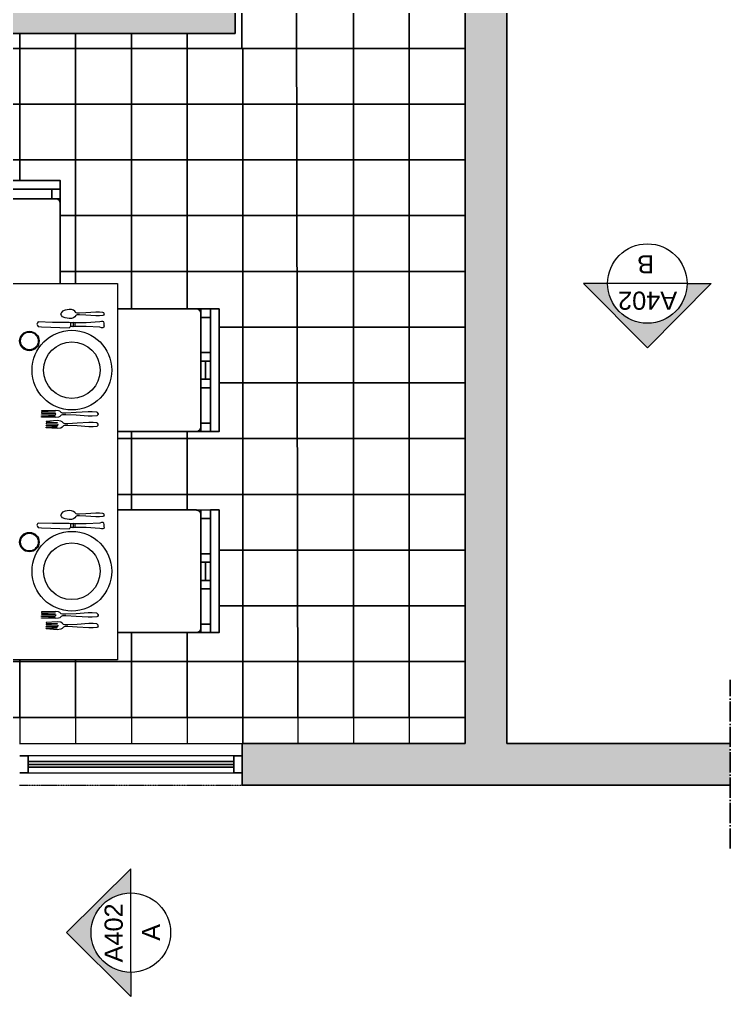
# Model space of a CAD drawing. Header units: millimetres. Extents: x 1189 to 4193, y -188 to 4789.
# Drawn here: x 3097.8 to 3352.8, y 1154.3 to 1504.8 of the extents above; entities that cross this region are included whole.
import ezdxf

# ---------------------------------------------------------------- set-up
doc = ezdxf.new("R2010")
doc.units = ezdxf.units.MM
doc.header["$LTSCALE"] = 0.3
doc.linetypes.add('ACAD_ISO04W100', pattern=[30, 24, -3, 0, -3])
doc.linetypes.add('HIDDEN', pattern=[0.375, 0.25, -0.125])
for name, color, linetype, lineweight in [('A-ANNO-DIMS_Num_Penna__3', 3, 'Continuous', 18), ('A-ANNO-TEXT_Num_Penna__3', 3, 'Continuous', 18), ('A-FLOR-OVHD', 3, 'HIDDEN', 18), ('A-FURN', 7, 'Continuous', 18), ('A-GLAZ-FULL', 4, 'Continuous', 25), ('ACCESSORI', 2, 'Continuous', 13), ('ACCESSORI - furniture', 6, 'Continuous', 9), ('VITI', 1, 'Continuous', 18)]:
    doc.layers.add(name, color=color, linetype=linetype, lineweight=lineweight)
doc.layers.add('Layer1', color=1, linetype='Continuous')
doc.layers.add('mura', color=5, linetype='Continuous')
doc.styles.add('GENERATED_STYLE_1', font='arial.ttf')

msp = doc.modelspace()

# ---------------------------------------------------------------- hatches: boundary and pattern name
at = {"true_color": 0x939598}
h = msp.add_hatch(color=252, dxfattribs=at)
h.dxf.hatch_style = 1
h.paths.add_polyline_path([(3175.17, 1509.8), (2952.92, 1509.8), (2952.92, 1499.8), (3175.17, 1499.8), (3175.17, 1501.34)])
h = msp.add_hatch(color=252, dxfattribs=at)
h.dxf.hatch_style = 1
h.paths.add_polyline_path([(3352.69, 1245.09), (3272.56, 1245.09), (3272.56, 1509.8), (3257.58, 1509.8), (3257.58, 1364.96), (3257.58, 1354.45), (3257.58, 1245.09), (3177.67, 1245.09), (3177.67, 1230.11), (3257.58, 1230.11), (3272.57, 1230.11), (3352.69, 1230.11)])
at = {"layer": 'A-ANNO-DIMS_Num_Penna__3', "linetype": 'Continuous', "lineweight": 18}
for points in [[(3345.85, 1410.09), (3337.21, 1410.09, -1), (3308.71, 1410.09), (3300.07, 1410.09), (3322.96, 1387.07)], [(3137.72, 1154.32), (3137.72, 1162.96, -1), (3137.72, 1191.47), (3137.72, 1200.11), (3114.69, 1177.22)]]:
    msp.add_hatch(color=3, dxfattribs=at).paths.add_polyline_path(points)

# ---------------------------------------------------------------- linework, layer by layer
for p, q in [((3110.9, 1440.46), (3071.45, 1440.46)), ((3112.42, 1439.07), (3112.42, 1440.46)), ((3112.42, 1410.09), (3112.42, 1438.94)), ((3161.29, 1400.99), (3132.92, 1400.99)), ((3166.25, 1401.02), (3161.38, 1400.99)), ((3162.82, 1399.47), (3162.81, 1401)), ((3162.82, 1397.96), (3162.82, 1399.47)), ((3166.25, 1401.02), (3166.25, 1397.96)), ((3166.25, 1397.96), (3162.82, 1397.96)), ((3162.82, 1358.51), (3162.82, 1397.96)), ((3164.53, 1382.25), (3164.53, 1375.73)), ((3132.92, 1356.99), (3161.29, 1356.99)), ((3161.43, 1357), (3162.82, 1357)), ((3161.29, 1328.85), (3132.92, 1328.85)), ((3166.25, 1328.88), (3161.38, 1328.84)), ((3162.82, 1327.32), (3162.81, 1328.85)), ((3166.25, 1328.88), (3166.25, 1325.82)), ((3162.82, 1325.82), (3162.82, 1327.32)), ((3166.25, 1325.82), (3162.82, 1325.82)), ((3162.82, 1286.37), (3162.82, 1325.82)), ((3164.53, 1310.1), (3164.53, 1303.59)), ((3132.92, 1284.85), (3161.29, 1284.85)), ((3161.43, 1284.85), (3162.82, 1284.85))]:
    msp.add_line(p, q)
for points in [[(3068.39, 1447.01), (3112.42, 1447.01), (3112.42, 1443.89), (3068.39, 1443.89)], [(3112.42, 1443.89), (3109.36, 1443.89), (3109.36, 1440.46), (3112.42, 1440.46)], [(3169.36, 1401.02), (3169.36, 1356.99), (3166.25, 1356.99), (3166.25, 1401.02)], [(3166.25, 1382.25), (3166.25, 1385.31), (3162.82, 1385.31), (3162.82, 1382.25)], [(3166.25, 1375.73), (3166.25, 1372.67), (3162.82, 1372.67), (3162.82, 1375.73)], [(3166.25, 1356.99), (3166.25, 1360.05), (3162.82, 1360.05), (3162.82, 1356.99)], [(3169.36, 1328.88), (3169.36, 1284.85), (3166.25, 1284.85), (3166.25, 1328.88)], [(3166.25, 1310.1), (3166.25, 1313.17), (3162.82, 1313.17), (3162.82, 1310.1)], [(3166.25, 1303.59), (3166.25, 1300.53), (3162.82, 1300.53), (3162.82, 1303.59)], [(3166.25, 1284.85), (3166.25, 1287.91), (3162.82, 1287.91), (3162.82, 1284.85)]]:
    msp.add_lwpolyline(points, close=True)
for centre, start, end in [((3110.9, 1438.94), 0, 90), ((3161.29, 1399.47), 0, 90), ((3161.29, 1358.51), 270, 0), ((3161.29, 1327.32), 360, 90), ((3161.29, 1286.37), 270, 0)]:
    msp.add_arc(centre, 1.52, start, end)
at = {"layer": 'A-ANNO-DIMS_Num_Penna__3', "color": 3, "linetype": 'Continuous', "lineweight": 18}
for p, q in [((3308.71, 1410.09), (3300.07, 1410.09)), ((3300.07, 1410.09), (3322.96, 1387.07)), ((3337.21, 1410.09), (3308.71, 1410.09)), ((3345.85, 1410.09), (3322.96, 1387.07)), ((3337.21, 1410.09), (3345.85, 1410.09)), ((3137.72, 1200.11), (3114.69, 1177.22)), ((3137.72, 1191.47), (3137.72, 1200.11)), ((3137.72, 1162.96), (3137.72, 1191.47)), ((3137.72, 1154.32), (3114.69, 1177.22)), ((3137.72, 1162.96), (3137.72, 1154.32))]:
    msp.add_line(p, q, dxfattribs=at)
for centre in [(3322.96, 1410.09), (3137.72, 1177.22)]:
    msp.add_circle(centre, 14.25, dxfattribs=at)
at = {"layer": 'A-FLOR-OVHD', "linetype": 'ByBlock'}
msp.add_line((3097.76, 1245.09), (3177.67, 1245.09), dxfattribs=at)
at = {"layer": 'A-FLOR-OVHD'}
msp.add_line((3097.76, 1230.11), (3177.67, 1230.11), dxfattribs=at)
at = {"layer": 'A-FURN'}
for p, q in [((3047.92, 1410.09), (3132.92, 1410.09)), ((3132.92, 1410.09), (3132.92, 1275.09)), ((3132.92, 1275.09), (3047.92, 1275.09))]:
    msp.add_line(p, q, dxfattribs=at)
at = {"layer": 'A-GLAZ-FULL'}
for p, q in [((3100.9, 1240.6), (3097.9, 1240.6)), ((3100.76, 1238.6), (3174.68, 1238.6)), ((3100.76, 1237.6), (3174.68, 1237.6)), ((3174.68, 1240.6), (3177.67, 1240.6)), ((3100.9, 1234.61), (3097.9, 1234.61)), ((3100.76, 1236.6), (3174.68, 1236.6)), ((3174.68, 1234.61), (3177.67, 1234.61))]:
    msp.add_line(p, q, dxfattribs=at)
at = {"layer": 'A-GLAZ-FULL', "ltscale": 0.001}
for p, q in [((3100.9, 1234.61), (3100.9, 1240.6)), ((3174.68, 1234.61), (3174.68, 1240.6))]:
    msp.add_line(p, q, dxfattribs=at)
at = {"layer": 'ACCESSORI', "linetype": 'ByBlock'}
for p, q in [((3112.85, 1399.74), (3112.62, 1399.17)), ((3112.85, 1398.6), (3112.62, 1399.17)), ((3113.27, 1400.16), (3112.85, 1399.74)), ((3113.27, 1398.18), (3112.85, 1398.6)), ((3114.2, 1400.54), (3113.27, 1400.16)), ((3115.58, 1400.8), (3114.2, 1400.54)), ((3116.44, 1400.74), (3115.58, 1400.8)), ((3117.15, 1400.5), (3116.44, 1400.74)), ((3117.68, 1400.14), (3117.15, 1400.5)), ((3117.98, 1399.72), (3117.68, 1400.14)), ((3117.98, 1398.61), (3117.68, 1398.2)), ((3118.12, 1399.58), (3117.98, 1399.72)), ((3118.12, 1398.75), (3117.98, 1398.61)), ((3118.53, 1399.44), (3118.12, 1399.58)), ((3118.53, 1398.9), (3118.12, 1398.75)), ((3119.32, 1399.44), (3118.53, 1399.44)), ((3119.32, 1398.9), (3118.53, 1398.9)), ((3121.57, 1399.57), (3119.32, 1399.44)), ((3121.57, 1398.77), (3119.32, 1398.9)), ((3125.18, 1399.83), (3121.57, 1399.57)), ((3125.18, 1398.5), (3121.57, 1398.77)), ((3126.53, 1399.85), (3125.18, 1399.83)), ((3126.53, 1398.49), (3125.18, 1398.5)), ((3127.72, 1399.73), (3126.53, 1399.85)), ((3127.72, 1398.61), (3126.53, 1398.49)), ((3128.04, 1399.6), (3127.72, 1399.73)), ((3128.04, 1398.74), (3127.72, 1398.61)), ((3128.17, 1399.33), (3128.04, 1399.6)), ((3128.17, 1399.01), (3128.04, 1398.74)), ((3128.17, 1399.01), (3128.17, 1399.33)), ((3104.2, 1395.99), (3104.04, 1395.52)), ((3104.04, 1395.52), (3104.2, 1395.04)), ((3104.52, 1396.31), (3104.2, 1395.99)), ((3104.2, 1395.04), (3104.52, 1394.72)), ((3109.6, 1396.15), (3104.52, 1396.31)), ((3115.63, 1396.15), (3109.6, 1396.15)), ((3114.2, 1397.8), (3113.27, 1398.18)), ((3115.58, 1397.54), (3114.2, 1397.8)), ((3116.44, 1397.6), (3115.58, 1397.54)), ((3116.11, 1395.99), (3115.63, 1396.15)), ((3116.11, 1395.99), (3116.11, 1394.72)), ((3116.74, 1395.99), (3116.11, 1395.99)), ((3117.15, 1397.84), (3116.44, 1397.6)), ((3117.06, 1396.15), (3116.74, 1395.99)), ((3117.06, 1396.15), (3117.06, 1394.56)), ((3117.7, 1395.99), (3117.06, 1396.15)), ((3117.68, 1398.2), (3117.15, 1397.84)), ((3117.7, 1394.72), (3117.7, 1395.99)), ((3121.66, 1395.99), (3117.7, 1395.99)), ((3126.59, 1396.31), (3121.66, 1395.99)), ((3127.22, 1396.47), (3126.59, 1396.31)), ((3127.7, 1396.47), (3127.22, 1396.47)), ((3128.01, 1396.31), (3127.7, 1396.47)), ((3128.17, 1395.83), (3128.01, 1396.31)), ((3128.17, 1394.88), (3128.01, 1394.41)), ((3128.17, 1394.88), (3128.17, 1395.83)), ((3104.52, 1394.72), (3105.63, 1394.56)), ((3105.63, 1394.56), (3115.63, 1394.25)), ((3115.63, 1394.25), (3116.11, 1394.72)), ((3116.74, 1394.72), (3116.11, 1394.72)), ((3117.06, 1394.56), (3116.74, 1394.72)), ((3117.7, 1394.72), (3117.06, 1394.56)), ((3121.66, 1394.72), (3117.7, 1394.72)), ((3126.59, 1394.41), (3121.66, 1394.72)), ((3127.22, 1394.25), (3126.59, 1394.41)), ((3127.7, 1394.25), (3127.22, 1394.25)), ((3128.01, 1394.41), (3127.7, 1394.25)), ((3110.55, 1364.56), (3105.63, 1364.4)), ((3105.63, 1364.4), (3105.63, 1364.24)), ((3105.63, 1364.24), (3110.55, 1364.08)), ((3110.55, 1363.93), (3105.63, 1363.77)), ((3105.63, 1363.77), (3105.63, 1363.61)), ((3105.63, 1363.61), (3110.71, 1363.45)), ((3111.82, 1364.4), (3110.55, 1364.56)), ((3110.55, 1364.08), (3110.55, 1363.93)), ((3110.71, 1363.45), (3110.87, 1363.29)), ((3112.3, 1364.24), (3111.82, 1364.4)), ((3112.77, 1363.77), (3112.3, 1364.24)), ((3113.25, 1363.61), (3112.77, 1363.77)), ((3114.36, 1363.61), (3113.25, 1363.61)), ((3118.17, 1363.77), (3114.36, 1363.61)), ((3122.46, 1364.08), (3118.17, 1363.77)), ((3123.89, 1364.08), (3122.46, 1364.08)), ((3125.47, 1363.93), (3123.89, 1364.08)), ((3125.79, 1363.77), (3125.47, 1363.93)), ((3125.95, 1363.45), (3125.79, 1363.77)), ((3125.95, 1363.13), (3125.95, 1363.45)), ((3125.95, 1363.45), (3125.95, 1363.13)), ((3105.63, 1362.97), (3110.71, 1363.13)), ((3105.63, 1362.81), (3105.63, 1362.97)), ((3110.55, 1362.66), (3105.63, 1362.81)), ((3105.63, 1362.34), (3110.55, 1362.5)), ((3105.63, 1362.18), (3105.63, 1362.34)), ((3110.55, 1362.02), (3105.63, 1362.18)), ((3111.35, 1360.91), (3107.38, 1360.59)), ((3107.38, 1360.59), (3107.38, 1360.43)), ((3107.38, 1360.43), (3111.35, 1360.27)), ((3111.35, 1360.12), (3107.38, 1359.96)), ((3107.38, 1359.96), (3107.38, 1359.8)), ((3110.55, 1362.5), (3110.55, 1362.66)), ((3111.82, 1362.18), (3110.55, 1362.02)), ((3110.71, 1363.13), (3110.87, 1363.29)), ((3112.62, 1360.75), (3111.35, 1360.91)), ((3111.35, 1360.27), (3111.35, 1360.12)), ((3112.3, 1362.34), (3111.82, 1362.18)), ((3112.77, 1362.81), (3112.3, 1362.34)), ((3113.09, 1360.43), (3112.62, 1360.75)), ((3113.25, 1362.97), (3112.77, 1362.81)), ((3113.57, 1359.96), (3113.09, 1360.43)), ((3114.36, 1362.97), (3113.25, 1362.97)), ((3114.04, 1359.8), (3113.57, 1359.96)), ((3118.17, 1362.81), (3114.36, 1362.97)), ((3118.49, 1359.96), (3115.16, 1359.8)), ((3122.46, 1362.5), (3118.17, 1362.81)), ((3122.62, 1360.27), (3118.49, 1359.96)), ((3123.89, 1362.5), (3122.46, 1362.5)), ((3124.2, 1360.27), (3122.62, 1360.27)), ((3125.47, 1362.66), (3123.89, 1362.5)), ((3125.47, 1360.12), (3124.2, 1360.27)), ((3125.79, 1362.81), (3125.47, 1362.66)), ((3125.79, 1359.96), (3125.47, 1360.12)), ((3125.95, 1363.13), (3125.79, 1362.81)), ((3125.95, 1359.64), (3125.79, 1359.96)), ((3107.38, 1359.8), (3111.5, 1359.64)), ((3107.38, 1359.16), (3111.5, 1359.32)), ((3107.38, 1359), (3107.38, 1359.16)), ((3111.35, 1358.85), (3107.38, 1359)), ((3107.38, 1358.53), (3111.35, 1358.69)), ((3107.38, 1358.37), (3107.38, 1358.53)), ((3111.35, 1358.05), (3107.38, 1358.37)), ((3111.35, 1358.69), (3111.35, 1358.85)), ((3112.62, 1358.21), (3111.35, 1358.05)), ((3111.5, 1359.64), (3111.66, 1359.48)), ((3111.5, 1359.32), (3111.66, 1359.48)), ((3113.09, 1358.53), (3112.62, 1358.21)), ((3113.57, 1359), (3113.09, 1358.53)), ((3114.04, 1359.16), (3113.57, 1359)), ((3115.16, 1359.8), (3114.04, 1359.8)), ((3115.16, 1359.16), (3114.04, 1359.16)), ((3118.49, 1359), (3115.16, 1359.16)), ((3122.62, 1358.69), (3118.49, 1359)), ((3124.2, 1358.69), (3122.62, 1358.69)), ((3125.47, 1358.85), (3124.2, 1358.69)), ((3125.79, 1359), (3125.47, 1358.85)), ((3125.95, 1359.32), (3125.79, 1359)), ((3125.95, 1359.32), (3125.95, 1359.64)), ((3114.2, 1328.39), (3113.27, 1328.02)), ((3115.58, 1328.65), (3114.2, 1328.39)), ((3116.44, 1328.59), (3115.58, 1328.65)), ((3117.15, 1328.36), (3116.44, 1328.59)), ((3117.68, 1327.99), (3117.15, 1328.36)), ((3112.85, 1327.59), (3112.62, 1327.02)), ((3112.85, 1326.46), (3112.62, 1327.02)), ((3113.27, 1328.02), (3112.85, 1327.59)), ((3113.27, 1326.03), (3112.85, 1326.46)), ((3114.2, 1325.66), (3113.27, 1326.03)), ((3115.58, 1325.4), (3114.2, 1325.66)), ((3116.44, 1325.46), (3115.58, 1325.4)), ((3117.15, 1325.69), (3116.44, 1325.46)), ((3117.68, 1326.06), (3117.15, 1325.69)), ((3117.98, 1327.58), (3117.68, 1327.99)), ((3117.98, 1326.47), (3117.68, 1326.06)), ((3118.12, 1327.44), (3117.98, 1327.58)), ((3118.12, 1326.61), (3117.98, 1326.47)), ((3118.53, 1327.3), (3118.12, 1327.44)), ((3118.53, 1326.75), (3118.12, 1326.61)), ((3119.32, 1327.3), (3118.53, 1327.3)), ((3119.32, 1326.75), (3118.53, 1326.75)), ((3121.57, 1327.42), (3119.32, 1327.3)), ((3121.57, 1326.63), (3119.32, 1326.75)), ((3125.18, 1327.69), (3121.57, 1327.42)), ((3125.18, 1326.36), (3121.57, 1326.63)), ((3126.53, 1327.7), (3125.18, 1327.69)), ((3126.53, 1326.35), (3125.18, 1326.36)), ((3127.72, 1327.58), (3126.53, 1327.7)), ((3127.72, 1326.46), (3126.53, 1326.35)), ((3128.04, 1327.45), (3127.72, 1327.58)), ((3128.04, 1326.6), (3127.72, 1326.46)), ((3128.17, 1327.18), (3128.04, 1327.45)), ((3128.17, 1326.87), (3128.04, 1326.6)), ((3128.17, 1326.87), (3128.17, 1327.18)), ((3104.2, 1323.85), (3104.04, 1323.37)), ((3104.04, 1323.37), (3104.2, 1322.9)), ((3104.52, 1324.17), (3104.2, 1323.85)), ((3104.2, 1322.9), (3104.52, 1322.58)), ((3109.6, 1324.01), (3104.52, 1324.17)), ((3104.52, 1322.58), (3105.63, 1322.42)), ((3105.63, 1322.42), (3115.63, 1322.1)), ((3115.63, 1324.01), (3109.6, 1324.01)), ((3116.11, 1323.85), (3115.63, 1324.01)), ((3115.63, 1322.1), (3116.11, 1322.58)), ((3116.11, 1323.85), (3116.11, 1322.58)), ((3116.74, 1323.85), (3116.11, 1323.85)), ((3116.74, 1322.58), (3116.11, 1322.58)), ((3117.06, 1324.01), (3116.74, 1323.85)), ((3117.06, 1322.42), (3116.74, 1322.58)), ((3117.06, 1324.01), (3117.06, 1322.42)), ((3117.7, 1323.85), (3117.06, 1324.01)), ((3117.7, 1322.58), (3117.06, 1322.42)), ((3117.7, 1322.58), (3117.7, 1323.85)), ((3121.66, 1323.85), (3117.7, 1323.85)), ((3121.66, 1322.58), (3117.7, 1322.58)), ((3126.59, 1324.17), (3121.66, 1323.85)), ((3126.59, 1322.26), (3121.66, 1322.58)), ((3127.22, 1324.33), (3126.59, 1324.17)), ((3127.22, 1322.1), (3126.59, 1322.26)), ((3127.7, 1324.33), (3127.22, 1324.33)), ((3127.7, 1322.1), (3127.22, 1322.1)), ((3128.01, 1324.17), (3127.7, 1324.33)), ((3128.01, 1322.26), (3127.7, 1322.1)), ((3128.17, 1323.69), (3128.01, 1324.17)), ((3128.17, 1322.74), (3128.01, 1322.26)), ((3128.17, 1322.74), (3128.17, 1323.69)), ((3110.55, 1292.42), (3105.63, 1292.26)), ((3105.63, 1292.26), (3105.63, 1292.1)), ((3105.63, 1292.1), (3110.55, 1291.94)), ((3110.55, 1291.78), (3105.63, 1291.62)), ((3105.63, 1291.62), (3105.63, 1291.46)), ((3105.63, 1291.46), (3110.71, 1291.31)), ((3105.63, 1290.83), (3110.71, 1290.99)), ((3105.63, 1290.67), (3105.63, 1290.83)), ((3110.55, 1290.51), (3105.63, 1290.67)), ((3105.63, 1290.19), (3110.55, 1290.35)), ((3105.63, 1290.04), (3105.63, 1290.19)), ((3110.55, 1289.88), (3105.63, 1290.04)), ((3111.82, 1292.26), (3110.55, 1292.42)), ((3110.55, 1291.94), (3110.55, 1291.78)), ((3110.55, 1290.35), (3110.55, 1290.51)), ((3111.82, 1290.04), (3110.55, 1289.88)), ((3110.71, 1291.31), (3110.87, 1291.15)), ((3110.71, 1290.99), (3110.87, 1291.15)), ((3112.3, 1292.1), (3111.82, 1292.26)), ((3112.3, 1290.19), (3111.82, 1290.04)), ((3112.77, 1291.62), (3112.3, 1292.1)), ((3112.77, 1290.67), (3112.3, 1290.19)), ((3113.25, 1291.46), (3112.77, 1291.62)), ((3113.25, 1290.83), (3112.77, 1290.67)), ((3114.36, 1291.46), (3113.25, 1291.46)), ((3114.36, 1290.83), (3113.25, 1290.83)), ((3118.17, 1291.62), (3114.36, 1291.46)), ((3118.17, 1290.67), (3114.36, 1290.83)), ((3122.46, 1291.94), (3118.17, 1291.62)), ((3122.46, 1290.35), (3118.17, 1290.67)), ((3123.89, 1291.94), (3122.46, 1291.94)), ((3123.89, 1290.35), (3122.46, 1290.35)), ((3125.47, 1291.78), (3123.89, 1291.94)), ((3125.47, 1290.51), (3123.89, 1290.35)), ((3125.79, 1291.62), (3125.47, 1291.78)), ((3125.79, 1290.67), (3125.47, 1290.51)), ((3125.95, 1291.31), (3125.79, 1291.62)), ((3125.95, 1290.99), (3125.79, 1290.67)), ((3125.95, 1290.99), (3125.95, 1291.31)), ((3125.95, 1291.31), (3125.95, 1290.99)), ((3111.35, 1288.77), (3107.38, 1288.45)), ((3107.38, 1288.45), (3107.38, 1288.29)), ((3107.38, 1288.29), (3111.35, 1288.13)), ((3111.35, 1287.97), (3107.38, 1287.81)), ((3107.38, 1287.81), (3107.38, 1287.65)), ((3107.38, 1287.65), (3111.5, 1287.5)), ((3107.38, 1287.02), (3111.5, 1287.18)), ((3107.38, 1286.86), (3107.38, 1287.02)), ((3111.35, 1286.7), (3107.38, 1286.86)), ((3107.38, 1286.38), (3111.35, 1286.54)), ((3107.38, 1286.23), (3107.38, 1286.38)), ((3112.62, 1288.61), (3111.35, 1288.77)), ((3111.35, 1288.13), (3111.35, 1287.97)), ((3111.35, 1286.54), (3111.35, 1286.7)), ((3111.5, 1287.5), (3111.66, 1287.34)), ((3111.5, 1287.18), (3111.66, 1287.34)), ((3113.09, 1288.29), (3112.62, 1288.61)), ((3113.09, 1286.38), (3112.62, 1286.07)), ((3113.57, 1287.81), (3113.09, 1288.29)), ((3113.57, 1286.86), (3113.09, 1286.38)), ((3114.04, 1287.65), (3113.57, 1287.81)), ((3114.04, 1287.02), (3113.57, 1286.86)), ((3115.16, 1287.65), (3114.04, 1287.65)), ((3115.16, 1287.02), (3114.04, 1287.02)), ((3118.49, 1287.81), (3115.16, 1287.65)), ((3118.49, 1286.86), (3115.16, 1287.02)), ((3122.62, 1288.13), (3118.49, 1287.81)), ((3122.62, 1286.54), (3118.49, 1286.86)), ((3124.2, 1288.13), (3122.62, 1288.13)), ((3124.2, 1286.54), (3122.62, 1286.54)), ((3125.47, 1287.97), (3124.2, 1288.13)), ((3125.47, 1286.7), (3124.2, 1286.54)), ((3125.79, 1287.81), (3125.47, 1287.97)), ((3125.79, 1286.86), (3125.47, 1286.7)), ((3125.95, 1287.5), (3125.79, 1287.81)), ((3125.95, 1287.18), (3125.79, 1286.86)), ((3125.95, 1287.18), (3125.95, 1287.5)), ((3111.35, 1285.91), (3107.38, 1286.23)), ((3112.62, 1286.07), (3111.35, 1285.91))]:
    msp.add_line(p, q, dxfattribs=at)
for centre, radius in [((3101.34, 1389.48), 3.49), ((3101.34, 1389.48), 3.17), ((3116.58, 1379.01), 14.29), ((3116.58, 1379.01), 10.16), ((3101.34, 1317.34), 3.49), ((3101.34, 1317.34), 3.17), ((3116.58, 1306.86), 14.29), ((3116.58, 1306.86), 10.16)]:
    msp.add_circle(centre, radius, dxfattribs=at)
at = {"layer": 'ACCESSORI - furniture', "linetype": 'Continuous'}
for p, q in [((3174.68, 1240.6), (3100.9, 1240.6)), ((3100.9, 1234.61), (3174.68, 1234.61))]:
    msp.add_line(p, q, dxfattribs=at)
at = {"layer": 'Layer1', "linetype": 'Continuous'}
for p, q in [((3237.58, 1254.45), (3237.58, 1754.45)), ((3197.58, 1254.45), (3197.03, 1594.45)), ((3097.93, 1447.01), (3097.93, 1499.8)), ((3117.93, 1410.09), (3117.93, 1499.8)), ((3137.93, 1400.99), (3137.93, 1499.8)), ((3157.93, 1400.99), (3157.93, 1499.8)), ((2952.92, 1494.45), (3257.58, 1494.45)), ((3177.93, 1245.09), (3177.93, 1494.45)), ((2999.44, 1474.45), (3257.58, 1474.45)), ((2990.93, 1454.45), (3257.58, 1454.45))]:
    msp.add_line(p, q, dxfattribs=at)
at = {"layer": 'Layer1'}
for p, q in [((3177.58, 1514.45), (3177.58, 1494.45)), ((3217.58, 1514.45), (3217.58, 1494.45)), ((3217.58, 1514.45), (3217.58, 1494.45)), ((3217.58, 1494.45), (3217.58, 1474.45)), ((3217.58, 1494.45), (3217.58, 1474.45)), ((3217.58, 1474.45), (3217.58, 1454.45)), ((3217.58, 1474.45), (3217.58, 1454.45)), ((3217.58, 1454.45), (3217.58, 1434.45)), ((3217.58, 1454.45), (3217.58, 1434.45)), ((3117.93, 1434.45), (3112.42, 1434.45)), ((3117.93, 1434.45), (3112.42, 1434.45)), ((3137.93, 1434.45), (3117.93, 1434.45)), ((3137.93, 1434.45), (3117.93, 1434.45)), ((3157.93, 1434.45), (3137.93, 1434.45)), ((3157.93, 1434.45), (3137.93, 1434.45)), ((3177.93, 1434.45), (3157.93, 1434.45)), ((3177.93, 1434.45), (3157.93, 1434.45)), ((3197.58, 1434.45), (3177.58, 1434.45)), ((3197.58, 1434.45), (3177.58, 1434.45)), ((3217.58, 1434.45), (3197.58, 1434.45)), ((3217.58, 1434.45), (3197.58, 1434.45)), ((3217.58, 1434.45), (3217.58, 1414.45)), ((3237.58, 1434.45), (3217.58, 1434.45)), ((3217.58, 1434.45), (3217.58, 1414.45)), ((3237.58, 1434.45), (3217.58, 1434.45)), ((3257.58, 1434.45), (3237.58, 1434.45)), ((3253.09, 1434.45), (3237.58, 1434.45)), ((3257.58, 1420.9), (3257.58, 1414.45)), ((3117.93, 1414.45), (3112.42, 1414.45)), ((3117.93, 1414.45), (3112.42, 1414.45)), ((3137.93, 1414.45), (3117.93, 1414.45)), ((3137.93, 1414.45), (3117.93, 1414.45)), ((3157.93, 1414.45), (3137.93, 1414.45)), ((3157.93, 1414.45), (3137.93, 1414.45)), ((3177.93, 1414.45), (3157.93, 1414.45)), ((3177.93, 1414.45), (3157.93, 1414.45)), ((3197.58, 1414.45), (3177.58, 1414.45)), ((3197.58, 1414.45), (3177.58, 1414.45)), ((3217.58, 1414.45), (3197.58, 1414.45)), ((3217.58, 1414.45), (3197.58, 1414.45)), ((3217.58, 1414.45), (3217.58, 1394.45)), ((3237.58, 1414.45), (3217.58, 1414.45)), ((3217.58, 1414.45), (3217.58, 1394.45)), ((3237.58, 1414.45), (3217.58, 1414.45)), ((3257.58, 1414.45), (3237.58, 1414.45)), ((3257.58, 1414.45), (3237.58, 1414.45)), ((3257.58, 1414.45), (3257.58, 1394.45)), ((3177.93, 1394.45), (3169.36, 1394.45)), ((3177.93, 1394.45), (3169.36, 1394.45)), ((3197.58, 1394.45), (3177.58, 1394.45)), ((3197.58, 1394.45), (3177.58, 1394.45)), ((3217.58, 1394.45), (3197.58, 1394.45)), ((3217.58, 1394.45), (3197.58, 1394.45)), ((3217.58, 1394.45), (3217.58, 1374.45)), ((3237.58, 1394.45), (3217.58, 1394.45)), ((3217.58, 1394.45), (3217.58, 1374.45)), ((3237.58, 1394.45), (3217.58, 1394.45)), ((3257.58, 1394.45), (3237.58, 1394.45)), ((3257.58, 1394.45), (3237.58, 1394.45)), ((3257.58, 1394.45), (3257.58, 1374.45)), ((3177.93, 1374.45), (3169.36, 1374.45)), ((3177.93, 1374.45), (3169.36, 1374.45)), ((3197.58, 1374.45), (3177.58, 1374.45)), ((3197.58, 1374.45), (3177.58, 1374.45)), ((3217.58, 1374.45), (3197.58, 1374.45)), ((3217.58, 1374.45), (3197.58, 1374.45)), ((3217.58, 1374.45), (3217.58, 1354.45)), ((3237.58, 1374.45), (3217.58, 1374.45)), ((3217.58, 1374.45), (3217.58, 1354.45)), ((3237.58, 1374.45), (3217.58, 1374.45)), ((3257.58, 1374.45), (3237.58, 1374.45)), ((3257.58, 1374.45), (3237.58, 1374.45)), ((3137.93, 1356.99), (3137.93, 1354.45)), ((3137.93, 1356.99), (3137.93, 1354.45)), ((3157.93, 1356.99), (3157.93, 1354.45)), ((3157.93, 1356.99), (3157.93, 1354.45)), ((3137.93, 1354.45), (3132.92, 1354.45)), ((3137.93, 1354.45), (3132.92, 1354.45)), ((3157.93, 1354.45), (3137.93, 1354.45)), ((3137.93, 1354.45), (3137.93, 1334.45)), ((3157.93, 1354.45), (3157.93, 1334.45)), ((3177.93, 1354.45), (3157.93, 1354.45)), ((3157.93, 1354.45), (3157.93, 1334.45)), ((3177.93, 1354.45), (3157.93, 1354.45)), ((3197.58, 1354.45), (3177.58, 1354.45)), ((3197.58, 1354.45), (3177.58, 1354.45)), ((3217.58, 1354.45), (3197.58, 1354.45)), ((3217.58, 1354.45), (3197.58, 1354.45)), ((3217.58, 1354.45), (3217.58, 1334.45)), ((3237.58, 1354.45), (3217.58, 1354.45)), ((3217.58, 1354.45), (3217.58, 1334.45)), ((3237.58, 1354.45), (3217.58, 1354.45)), ((3257.58, 1354.45), (3237.58, 1354.45)), ((3257.58, 1354.45), (3237.58, 1354.45)), ((3137.93, 1334.45), (3132.92, 1334.45)), ((3137.93, 1334.45), (3132.92, 1334.45)), ((3157.93, 1334.45), (3137.93, 1334.45)), ((3157.93, 1334.45), (3137.93, 1334.45)), ((3137.93, 1334.45), (3137.93, 1328.85)), ((3137.93, 1334.45), (3137.93, 1328.85)), ((3157.93, 1334.45), (3157.93, 1328.85)), ((3177.93, 1334.45), (3157.93, 1334.45)), ((3157.93, 1334.45), (3157.93, 1328.85)), ((3177.93, 1334.45), (3157.93, 1334.45)), ((3197.58, 1334.45), (3177.58, 1334.45)), ((3197.58, 1334.45), (3177.58, 1334.45)), ((3217.58, 1334.45), (3197.58, 1334.45)), ((3217.58, 1334.45), (3197.58, 1334.45)), ((3217.58, 1334.45), (3217.58, 1314.45)), ((3237.58, 1334.45), (3217.58, 1334.45)), ((3217.58, 1334.45), (3217.58, 1314.45)), ((3237.58, 1334.45), (3217.58, 1334.45)), ((3257.58, 1334.45), (3237.58, 1334.45)), ((3257.58, 1334.45), (3237.58, 1334.45)), ((3177.93, 1314.45), (3169.36, 1314.45)), ((3177.93, 1314.45), (3169.36, 1314.45)), ((3197.58, 1314.45), (3177.58, 1314.45)), ((3197.58, 1314.45), (3177.58, 1314.45)), ((3217.58, 1314.45), (3197.58, 1314.45)), ((3217.58, 1314.45), (3197.58, 1314.45)), ((3217.58, 1314.45), (3217.58, 1294.45)), ((3237.58, 1314.45), (3217.58, 1314.45)), ((3217.58, 1314.45), (3217.58, 1294.45)), ((3237.58, 1314.45), (3217.58, 1314.45)), ((3257.58, 1314.45), (3237.58, 1314.45)), ((3257.58, 1314.45), (3237.58, 1314.45)), ((3177.93, 1294.45), (3169.36, 1294.45)), ((3177.93, 1294.45), (3169.36, 1294.45)), ((3197.58, 1294.45), (3177.58, 1294.45)), ((3197.58, 1294.45), (3177.58, 1294.45)), ((3217.58, 1294.45), (3197.58, 1294.45)), ((3217.58, 1294.45), (3197.58, 1294.45)), ((3217.58, 1294.45), (3217.58, 1274.45)), ((3237.58, 1294.45), (3217.58, 1294.45)), ((3217.58, 1294.45), (3217.58, 1274.45)), ((3237.58, 1294.45), (3217.58, 1294.45)), ((3257.58, 1294.45), (3237.58, 1294.45)), ((3257.58, 1294.45), (3237.58, 1294.45)), ((3137.93, 1284.85), (3137.93, 1274.45)), ((3137.93, 1284.85), (3137.93, 1274.45)), ((3157.93, 1284.85), (3157.93, 1274.45)), ((3157.93, 1284.85), (3157.93, 1274.45)), ((3097.93, 1274.45), (3077.93, 1274.45)), ((3097.93, 1274.45), (3077.93, 1274.45)), ((3097.93, 1274.45), (3077.93, 1274.45)), ((3097.93, 1274.45), (3077.93, 1274.45)), ((3097.93, 1275.09), (3097.93, 1274.45)), ((3097.93, 1275.09), (3097.93, 1274.45)), ((3097.93, 1275.09), (3097.93, 1274.45)), ((3097.93, 1275.09), (3097.93, 1274.45)), ((3097.93, 1274.45), (3097.93, 1254.45)), ((3117.93, 1274.45), (3097.93, 1274.45)), ((3097.93, 1274.45), (3097.93, 1254.45)), ((3117.93, 1274.45), (3097.93, 1274.45)), ((3097.93, 1274.45), (3097.93, 1254.45)), ((3097.93, 1274.45), (3097.93, 1254.45)), ((3117.93, 1275.09), (3117.93, 1274.45)), ((3117.93, 1275.09), (3117.93, 1274.45)), ((3117.93, 1275.09), (3117.93, 1274.45)), ((3137.93, 1274.45), (3117.93, 1274.45)), ((3137.93, 1274.45), (3117.93, 1274.45)), ((3117.93, 1274.45), (3117.93, 1254.45)), ((3117.93, 1274.45), (3117.93, 1254.45)), ((3117.93, 1274.45), (3117.93, 1254.45)), ((3157.93, 1274.45), (3137.93, 1274.45)), ((3157.93, 1274.45), (3137.93, 1274.45)), ((3137.93, 1274.45), (3137.93, 1254.45)), ((3137.93, 1274.45), (3137.93, 1254.45)), ((3157.93, 1274.45), (3157.93, 1254.45)), ((3177.93, 1274.45), (3157.93, 1274.45)), ((3157.93, 1274.45), (3157.93, 1254.45)), ((3177.93, 1274.45), (3157.93, 1274.45)), ((3197.58, 1274.45), (3177.58, 1274.45)), ((3197.58, 1274.45), (3177.58, 1274.45)), ((3217.58, 1274.45), (3197.58, 1274.45)), ((3217.58, 1274.45), (3197.58, 1274.45)), ((3217.58, 1274.45), (3217.58, 1254.45)), ((3237.58, 1274.45), (3217.58, 1274.45)), ((3217.58, 1274.45), (3217.58, 1254.45)), ((3237.58, 1274.45), (3217.58, 1274.45)), ((3257.58, 1274.45), (3237.58, 1274.45)), ((3257.58, 1274.45), (3237.58, 1274.45)), ((3097.93, 1254.45), (3077.93, 1254.45)), ((3097.93, 1254.45), (3077.93, 1254.45)), ((3117.93, 1254.45), (3097.93, 1254.45)), ((3137.93, 1254.45), (3117.93, 1254.45)), ((3157.93, 1254.45), (3137.93, 1254.45)), ((3177.93, 1254.45), (3157.93, 1254.45)), ((3197.58, 1254.45), (3177.58, 1254.45)), ((3217.58, 1254.45), (3197.58, 1254.45)), ((3237.58, 1254.45), (3217.58, 1254.45)), ((3257.58, 1254.45), (3237.58, 1254.45))]:
    msp.add_line(p, q, dxfattribs=at)
at = {"layer": 'mura'}
for p, q in [((3175.17, 1509.8), (3175.17, 1499.8)), ((3257.58, 1509.8), (3257.58, 1245.09)), ((3272.56, 1509.8), (3272.56, 1245.09)), ((2952.92, 1499.8), (3175.17, 1499.8)), ((3177.67, 1230.11), (3177.67, 1245.09)), ((3177.67, 1245.09), (3257.58, 1245.09)), ((3272.56, 1245.09), (3352.76, 1245.09)), ((3177.67, 1230.11), (3257.58, 1230.11)), ((3257.58, 1230.11), (3272.57, 1230.11)), ((3272.57, 1230.11), (3352.69, 1230.11))]:
    msp.add_line(p, q, dxfattribs=at)
at = {"layer": 'mura', "linetype": 'ACAD_ISO04W100'}
msp.add_line((3352.69, 1207.43), (3352.69, 1267.94), dxfattribs=at)
at = {"layer": 'VITI'}
for p, q in [((3097.93, 1254.45), (3097.93, 1245.09)), ((3117.93, 1254.45), (3117.93, 1245.09)), ((3137.93, 1254.45), (3137.93, 1245.09)), ((3157.93, 1254.45), (3157.93, 1245.09)), ((3197.58, 1254.45), (3197.58, 1245.09)), ((3217.58, 1254.45), (3217.58, 1245.09)), ((3237.58, 1254.45), (3237.58, 1245.09))]:
    msp.add_line(p, q, dxfattribs=at)

# ---------------------------------------------------------------- texts
at = {"layer": 'A-ANNO-TEXT_Num_Penna__3', "color": 3, "linetype": 'Continuous', "lineweight": 18, "char_height": 6.5, "attachment_point": 1, "style": 'GENERATED_STYLE_1'}
for s, insert, rotation in [('\\A1;B', (3325.34, 1413.73), 180), ('\\A1;A402', (3333.66, 1400.69), 180), ('\\A1;A402', (3128.32, 1166.52), 90), ('\\A1;A', (3141.73, 1174.29), 90)]:
    msp.add_mtext(s, dxfattribs=dict(at, insert=insert, rotation=rotation))

doc.saveas('drawing.dxf')
